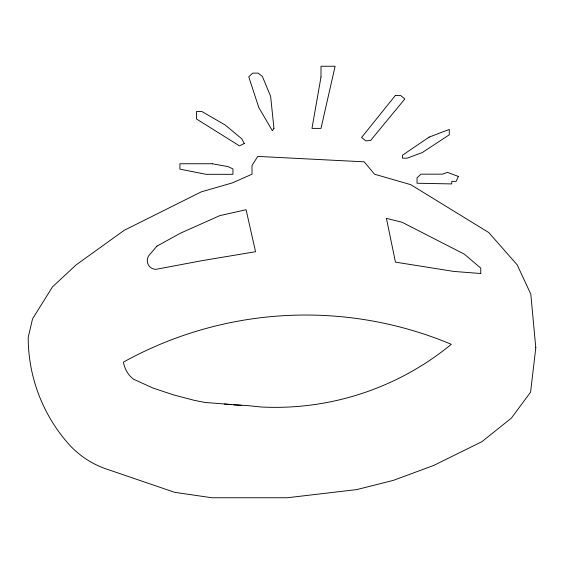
<?xml version="1.0" encoding="UTF-8"?>
<svg xmlns="http://www.w3.org/2000/svg" width="564" height="564" viewBox="0 0 564 564"><rect width="100%" height="100%" fill="white"/><g stroke="black" fill="none" stroke-linecap="round" stroke-linejoin="round"><path stroke-width="0.85" d="M241.66 405.333L204.774 402.435L194.256 400.327L173.43 394.856L153.006 388.053L133.407 379.142A26.91 26.91 0 0 1 123.445 362.102A376.498 376.498 0 0 1 451.306 344.308A277.276 277.276 0 0 1 261.026 406.989L247.251 405.551L233.574 404.874M225.903 404.155L231.014 404.635M224.373 403.972L225.05 404.078M535.8 347.741L530.59 392.121L511.393 418.093L481.973 441.633L433.709 465.455L393.312 480.373L356.779 489.587L287.28 497.758L211.923 497.758L174.643 492.316L108.422 469.699A89.704 89.704 0 0 1 67.891 443.163A160.944 160.944 0 0 1 28.2 337.328L32.557 318.843L52.494 286.872L76.14 264.868L124.214 230.309L201.277 191.866L232.305 182.905L252.009 174.22L252.009 165.506L257.769 156.411L364.203 161.826L374.552 174.22L410.761 184.661L488.741 232.53L517.195 264.854L530.802 294.147L535.8 347.741M320.994 77.007L311.977 128.388L320.994 128.388L335.115 66.242L320.994 66.242L320.994 77.007M458.363 176.44L456.163 181.354L451.736 181.354L451.736 183.927L417.029 183.229L417.029 177.85L420.948 174.156L442.479 174.156L447.562 172.394L458.363 176.44M273.956 128.388L272.37 130.728L258.791 107.491L248.752 76.796L252.693 73.123L258.072 73.123L262.352 76.387L270.614 96.268L273.956 128.388M395.301 95.535L361.58 137.496L365.782 140.866L370.59 140.485L404.832 98.961L400.68 95.535L395.301 95.535M156.926 246.137L149.925 254.315A8.749 8.749 0 0 0 155.77 269.366L202.455 260.582L255.548 251.72L246.087 209.709L219.833 215.624L180.501 233.158L156.926 246.137M429.162 137.101L402.435 155.241L402.435 158.174L407.152 158.174L422.288 152.548L449.275 134.81L449.275 129.424L429.162 137.101M244.282 143.503L239.453 145.886L196.498 118.983L196.498 111.517L201.877 111.517L225.17 124.996L241.73 138.765L244.282 143.503M212.198 163.75L179.902 163.75L179.902 169.13L206.029 174.318L232.946 174.318L232.946 168.932L228.089 166.613L212.198 163.75M480.754 273.498L453.921 271.446L395.449 262.133L386.411 218.346L402.076 222.272L464.362 254.167L480.754 268.119L480.754 273.498"/></g></svg>
